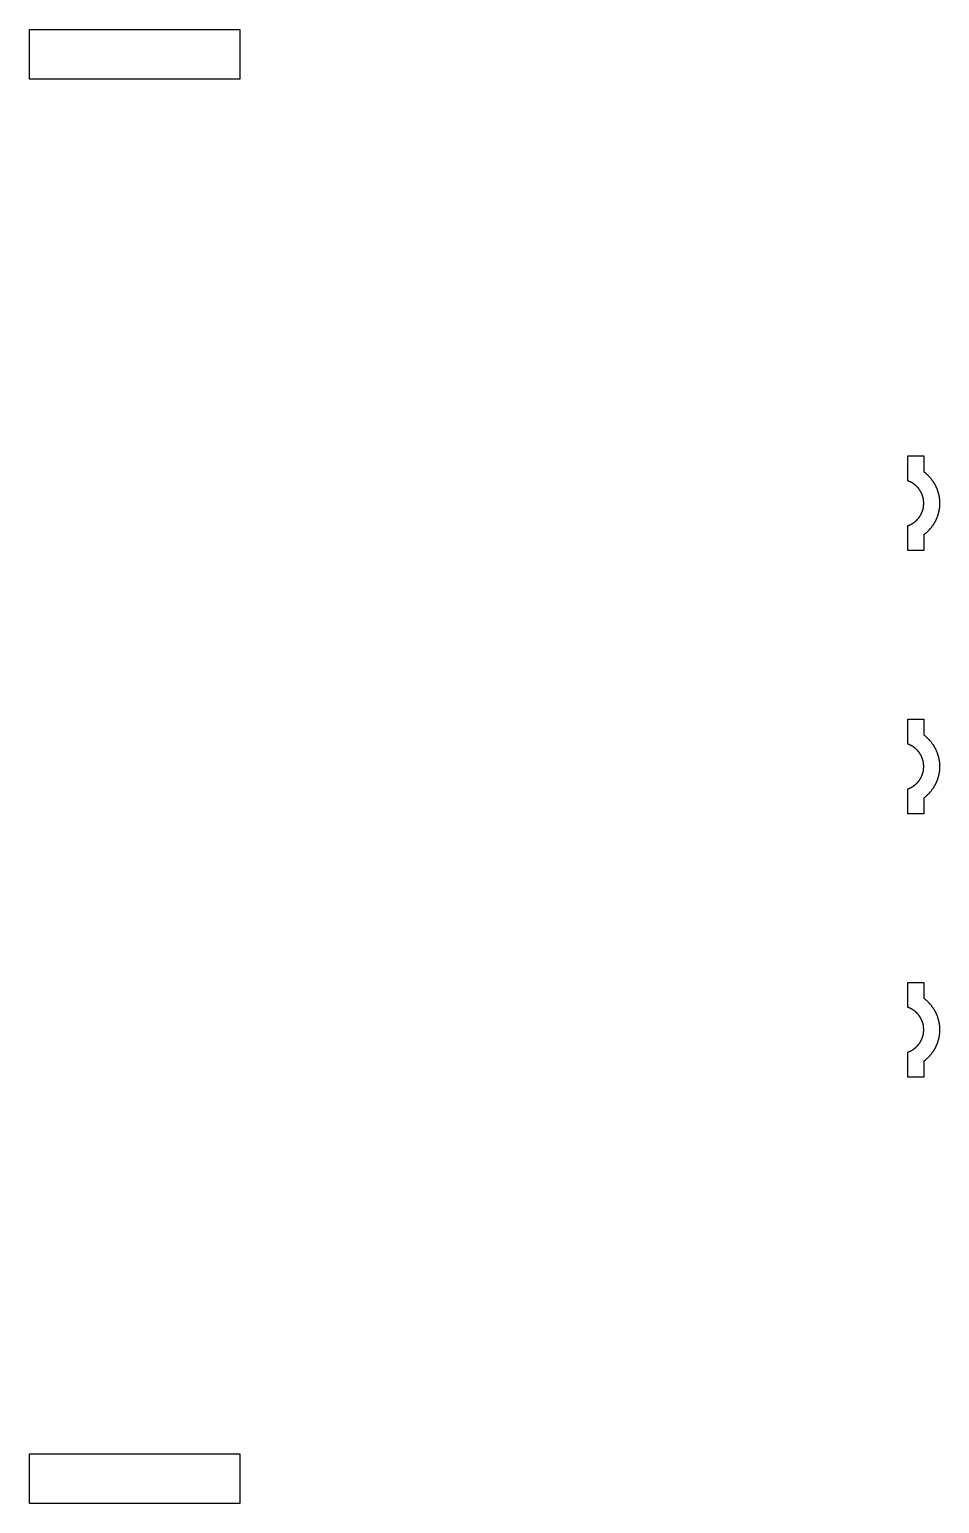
# Model space of a CAD drawing. Extents: x 0 to 8.6, y 0 to 14.
import ezdxf

# ---------------------------------------------------------------- set-up
doc = ezdxf.new("R2010")
doc.units = 0
doc.layers.get('0').update_dxf_attribs({"linetype": 'CONTINUOUS'})

msp = doc.modelspace()

# ---------------------------------------------------------------- linework, layer by layer
for p, q in [((0, 14), (2, 14)), ((0, 13.529), (0, 14)), ((2, 14), (2, 13.529)), ((2, 13.529), (0, 13.529)), ((8.35, 9.95), (8.5, 9.95)), ((8.35, 9.712), (8.35, 9.95)), ((8.5, 9.95), (8.5, 9.8)), ((8.35, 9.05), (8.35, 9.288)), ((8.5, 9.2), (8.5, 9.05)), ((8.5, 9.05), (8.35, 9.05)), ((8.35, 7.45), (8.5, 7.45)), ((8.35, 7.212), (8.35, 7.45)), ((8.5, 7.45), (8.5, 7.3)), ((8.35, 6.55), (8.35, 6.788)), ((8.5, 6.7), (8.5, 6.55)), ((8.5, 6.55), (8.35, 6.55)), ((8.35, 4.95), (8.5, 4.95)), ((8.35, 4.712), (8.35, 4.95)), ((8.5, 4.95), (8.5, 4.8)), ((8.35, 4.05), (8.35, 4.288)), ((8.5, 4.2), (8.5, 4.05)), ((8.5, 4.05), (8.35, 4.05)), ((0, 0.471), (2, 0.471)), ((0, 0), (0, 0.471)), ((2, 0.471), (2, 0)), ((2, 0), (0, 0))]:
    msp.add_line(p, q)
for points in [[(8.35, 9.288), (8.351, 9.288), (8.353, 9.289), (8.354, 9.289), (8.356, 9.29), (8.357, 9.29), (8.358, 9.291), (8.36, 9.292), (8.361, 9.292), (8.362, 9.293), (8.364, 9.293), (8.365, 9.294), (8.366, 9.294), (8.368, 9.295), (8.369, 9.296), (8.37, 9.296), (8.372, 9.297), (8.373, 9.297), (8.374, 9.298), (8.376, 9.299), (8.377, 9.299), (8.378, 9.3), (8.379, 9.301), (8.381, 9.301), (8.382, 9.302), (8.383, 9.303), (8.384, 9.303), (8.386, 9.304), (8.387, 9.305), (8.388, 9.306), (8.389, 9.306), (8.391, 9.307), (8.392, 9.308), (8.393, 9.308), (8.394, 9.309), (8.395, 9.31), (8.397, 9.311), (8.398, 9.312), (8.399, 9.312), (8.4, 9.313), (8.401, 9.314), (8.403, 9.315), (8.404, 9.315), (8.405, 9.316), (8.406, 9.317), (8.407, 9.318), (8.408, 9.319), (8.41, 9.32), (8.411, 9.321), (8.412, 9.321), (8.413, 9.322), (8.414, 9.323), (8.415, 9.324), (8.416, 9.325), (8.417, 9.326), (8.418, 9.327), (8.42, 9.328), (8.421, 9.328), (8.422, 9.329), (8.423, 9.33), (8.424, 9.331), (8.425, 9.332), (8.426, 9.333), (8.427, 9.334), (8.428, 9.335), (8.429, 9.336), (8.43, 9.337), (8.431, 9.338), (8.432, 9.339), (8.433, 9.34), (8.434, 9.341), (8.435, 9.342), (8.436, 9.343), (8.437, 9.344), (8.438, 9.345), (8.439, 9.346), (8.44, 9.347), (8.441, 9.348), (8.442, 9.349), (8.443, 9.35), (8.444, 9.351), (8.445, 9.353), (8.446, 9.354), (8.447, 9.355), (8.448, 9.356), (8.449, 9.357), (8.45, 9.358), (8.45, 9.359), (8.451, 9.36), (8.452, 9.361), (8.453, 9.363), (8.454, 9.364), (8.455, 9.365), (8.456, 9.366), (8.457, 9.367), (8.457, 9.368), (8.458, 9.369), (8.459, 9.371), (8.46, 9.372), (8.461, 9.373), (8.462, 9.374), (8.462, 9.375), (8.463, 9.377), (8.464, 9.378), (8.465, 9.379), (8.466, 9.38), (8.466, 9.382), (8.467, 9.383), (8.468, 9.384), (8.469, 9.385), (8.469, 9.387), (8.47, 9.388), (8.471, 9.389), (8.472, 9.39), (8.472, 9.392), (8.473, 9.393), (8.474, 9.394), (8.474, 9.396), (8.475, 9.397), (8.476, 9.398), (8.476, 9.4), (8.477, 9.401), (8.478, 9.402), (8.478, 9.404), (8.479, 9.405), (8.48, 9.406), (8.48, 9.408), (8.481, 9.409), (8.481, 9.41), (8.482, 9.412), (8.483, 9.413), (8.483, 9.415), (8.484, 9.416), (8.484, 9.417), (8.485, 9.419), (8.485, 9.42), (8.486, 9.422), (8.486, 9.423), (8.487, 9.424), (8.487, 9.426), (8.488, 9.427), (8.488, 9.429), (8.489, 9.43), (8.489, 9.432), (8.49, 9.433), (8.49, 9.435), (8.491, 9.436), (8.491, 9.437), (8.492, 9.439), (8.492, 9.44), (8.492, 9.442), (8.493, 9.443), (8.493, 9.445), (8.493, 9.446), (8.494, 9.448), (8.494, 9.449), (8.495, 9.451), (8.495, 9.452), (8.495, 9.454), (8.496, 9.455), (8.496, 9.457), (8.496, 9.458), (8.496, 9.46), (8.497, 9.461), (8.497, 9.463), (8.497, 9.464), (8.497, 9.466), (8.498, 9.467), (8.498, 9.469), (8.498, 9.471), (8.498, 9.472), (8.498, 9.474), (8.499, 9.475), (8.499, 9.477), (8.499, 9.478), (8.499, 9.48), (8.499, 9.481), (8.499, 9.483), (8.499, 9.484), (8.5, 9.486), (8.5, 9.488), (8.5, 9.489), (8.5, 9.491), (8.5, 9.492), (8.5, 9.494), (8.5, 9.495), (8.5, 9.497), (8.5, 9.498), (8.5, 9.5), (8.5, 9.502), (8.5, 9.503), (8.5, 9.505), (8.5, 9.506), (8.5, 9.508), (8.5, 9.509), (8.5, 9.511), (8.5, 9.512), (8.5, 9.514), (8.499, 9.516), (8.499, 9.517), (8.499, 9.519), (8.499, 9.52), (8.499, 9.522), (8.499, 9.523), (8.499, 9.525), (8.498, 9.526), (8.498, 9.528), (8.498, 9.529), (8.498, 9.531), (8.498, 9.533), (8.497, 9.534), (8.497, 9.536), (8.497, 9.537), (8.497, 9.539), (8.496, 9.54), (8.496, 9.542), (8.496, 9.543), (8.495, 9.545), (8.495, 9.546), (8.495, 9.548), (8.495, 9.549), (8.494, 9.551), (8.494, 9.552), (8.493, 9.554), (8.493, 9.555), (8.493, 9.557), (8.492, 9.558), (8.492, 9.56), (8.492, 9.561), (8.491, 9.563), (8.491, 9.564), (8.49, 9.565), (8.49, 9.567), (8.489, 9.568), (8.489, 9.57), (8.488, 9.571), (8.488, 9.573), (8.487, 9.574), (8.487, 9.576), (8.486, 9.577), (8.486, 9.578), (8.485, 9.58), (8.485, 9.581), (8.484, 9.583), (8.484, 9.584), (8.483, 9.585), (8.483, 9.587), (8.482, 9.588), (8.481, 9.59), (8.481, 9.591), (8.48, 9.592), (8.48, 9.594), (8.479, 9.595), (8.478, 9.596), (8.478, 9.598), (8.477, 9.599), (8.476, 9.6), (8.476, 9.602), (8.475, 9.603), (8.474, 9.604), (8.474, 9.606), (8.473, 9.607), (8.472, 9.608), (8.472, 9.61), (8.471, 9.611), (8.47, 9.612), (8.469, 9.613), (8.469, 9.615), (8.468, 9.616), (8.467, 9.617), (8.466, 9.618), (8.466, 9.62), (8.465, 9.621), (8.464, 9.622), (8.463, 9.623), (8.462, 9.625), (8.462, 9.626), (8.461, 9.627), (8.46, 9.628), (8.459, 9.629), (8.458, 9.631), (8.457, 9.632), (8.457, 9.633), (8.456, 9.634), (8.455, 9.635), (8.454, 9.636), (8.453, 9.637), (8.452, 9.639), (8.451, 9.64), (8.45, 9.641), (8.45, 9.642), (8.449, 9.643), (8.448, 9.644), (8.447, 9.645), (8.446, 9.646), (8.445, 9.647), (8.444, 9.649), (8.443, 9.65), (8.442, 9.651), (8.441, 9.652), (8.44, 9.653), (8.439, 9.654), (8.438, 9.655), (8.437, 9.656), (8.436, 9.657), (8.435, 9.658), (8.434, 9.659), (8.433, 9.66), (8.432, 9.661), (8.431, 9.662), (8.43, 9.663), (8.429, 9.664), (8.428, 9.665), (8.427, 9.666), (8.426, 9.667), (8.425, 9.668), (8.424, 9.669), (8.423, 9.67), (8.422, 9.671), (8.421, 9.672), (8.42, 9.672), (8.418, 9.673), (8.417, 9.674), (8.416, 9.675), (8.415, 9.676), (8.414, 9.677), (8.413, 9.678), (8.412, 9.679), (8.411, 9.679), (8.41, 9.68), (8.408, 9.681), (8.407, 9.682), (8.406, 9.683), (8.405, 9.684), (8.404, 9.685), (8.403, 9.685), (8.401, 9.686), (8.4, 9.687), (8.399, 9.688), (8.398, 9.688), (8.397, 9.689), (8.395, 9.69), (8.394, 9.691), (8.393, 9.692), (8.392, 9.692), (8.391, 9.693), (8.389, 9.694), (8.388, 9.694), (8.387, 9.695), (8.386, 9.696), (8.384, 9.697), (8.383, 9.697), (8.382, 9.698), (8.381, 9.699), (8.379, 9.699), (8.378, 9.7), (8.377, 9.701), (8.376, 9.701), (8.374, 9.702), (8.373, 9.703), (8.372, 9.703), (8.37, 9.704), (8.369, 9.704), (8.368, 9.705), (8.366, 9.706), (8.365, 9.706), (8.364, 9.707), (8.362, 9.707), (8.361, 9.708), (8.36, 9.708), (8.358, 9.709), (8.357, 9.71), (8.356, 9.71), (8.354, 9.711), (8.353, 9.711), (8.351, 9.712), (8.35, 9.712)], [(8.5, 9.8), (8.504, 9.797), (8.508, 9.794), (8.512, 9.791), (8.516, 9.787), (8.52, 9.784), (8.524, 9.781), (8.527, 9.777), (8.531, 9.774), (8.535, 9.77), (8.539, 9.767), (8.542, 9.763), (8.546, 9.76), (8.549, 9.756), (8.553, 9.752), (8.556, 9.748), (8.559, 9.744), (8.563, 9.74), (8.566, 9.737), (8.569, 9.733), (8.572, 9.729), (8.575, 9.725), (8.578, 9.72), (8.581, 9.716), (8.584, 9.712)], [(8.584, 9.712), (8.585, 9.711), (8.586, 9.71), (8.586, 9.709), (8.587, 9.708), (8.588, 9.707), (8.589, 9.705), (8.589, 9.704), (8.59, 9.703), (8.591, 9.702), (8.592, 9.701), (8.592, 9.7), (8.593, 9.699), (8.594, 9.697), (8.595, 9.696), (8.595, 9.695), (8.596, 9.694), (8.597, 9.693), (8.597, 9.692), (8.598, 9.69), (8.599, 9.689), (8.6, 9.688), (8.6, 9.687), (8.601, 9.685), (8.602, 9.684), (8.602, 9.683), (8.603, 9.682), (8.604, 9.68), (8.604, 9.679), (8.605, 9.678), (8.606, 9.677), (8.606, 9.675), (8.607, 9.674), (8.608, 9.673), (8.608, 9.672), (8.609, 9.67), (8.61, 9.669), (8.61, 9.668), (8.611, 9.666), (8.612, 9.665), (8.612, 9.664), (8.613, 9.662), (8.614, 9.661), (8.614, 9.66), (8.615, 9.658), (8.616, 9.657), (8.616, 9.656), (8.617, 9.654), (8.617, 9.653), (8.618, 9.651), (8.619, 9.65), (8.619, 9.649), (8.62, 9.647), (8.62, 9.646), (8.621, 9.644), (8.622, 9.643), (8.622, 9.642), (8.623, 9.64), (8.623, 9.639), (8.624, 9.637), (8.625, 9.636), (8.625, 9.634), (8.626, 9.633), (8.626, 9.632), (8.627, 9.63), (8.627, 9.629), (8.628, 9.627), (8.628, 9.626), (8.629, 9.624), (8.629, 9.623), (8.63, 9.621), (8.63, 9.62), (8.631, 9.618), (8.631, 9.617), (8.632, 9.615), (8.632, 9.614), (8.633, 9.612), (8.633, 9.611), (8.634, 9.609), (8.634, 9.608), (8.635, 9.606), (8.635, 9.604), (8.636, 9.603), (8.636, 9.601), (8.636, 9.6), (8.637, 9.598), (8.637, 9.597), (8.638, 9.595), (8.638, 9.593), (8.639, 9.592), (8.639, 9.59), (8.639, 9.589), (8.64, 9.587), (8.64, 9.585), (8.64, 9.584), (8.641, 9.582), (8.641, 9.581), (8.642, 9.579), (8.642, 9.577), (8.642, 9.576), (8.643, 9.574), (8.643, 9.573), (8.643, 9.571), (8.644, 9.569), (8.644, 9.568), (8.644, 9.566), (8.644, 9.564), (8.645, 9.563), (8.645, 9.561), (8.645, 9.559), (8.646, 9.558), (8.646, 9.556), (8.646, 9.554), (8.646, 9.553), (8.647, 9.551), (8.647, 9.549), (8.647, 9.548), (8.647, 9.546), (8.647, 9.544), (8.648, 9.543), (8.648, 9.541), (8.648, 9.539), (8.648, 9.538), (8.648, 9.536), (8.648, 9.534), (8.649, 9.532), (8.649, 9.531), (8.649, 9.529), (8.649, 9.527), (8.649, 9.526), (8.649, 9.524), (8.649, 9.522), (8.649, 9.521), (8.649, 9.519), (8.65, 9.517), (8.65, 9.515), (8.65, 9.514), (8.65, 9.512), (8.65, 9.51), (8.65, 9.509), (8.65, 9.507), (8.65, 9.505), (8.65, 9.503), (8.65, 9.502), (8.65, 9.5), (8.65, 9.498), (8.65, 9.497), (8.65, 9.495), (8.65, 9.493), (8.65, 9.491), (8.65, 9.49), (8.65, 9.488), (8.65, 9.486), (8.65, 9.485), (8.65, 9.483), (8.65, 9.481), (8.649, 9.479), (8.649, 9.478), (8.649, 9.476), (8.649, 9.474), (8.649, 9.473), (8.649, 9.471), (8.649, 9.469), (8.649, 9.468), (8.648, 9.466), (8.648, 9.464), (8.648, 9.462), (8.648, 9.461), (8.648, 9.459), (8.648, 9.457), (8.647, 9.456), (8.647, 9.454), (8.647, 9.452), (8.647, 9.451), (8.647, 9.449), (8.646, 9.447), (8.646, 9.446), (8.646, 9.444), (8.646, 9.442), (8.645, 9.441), (8.645, 9.439), (8.645, 9.437), (8.644, 9.436), (8.644, 9.434), (8.644, 9.432), (8.644, 9.431), (8.643, 9.429), (8.643, 9.427), (8.643, 9.426), (8.642, 9.424), (8.642, 9.423), (8.642, 9.421), (8.641, 9.419), (8.641, 9.418), (8.64, 9.416), (8.64, 9.415), (8.64, 9.413), (8.639, 9.411), (8.639, 9.41), (8.639, 9.408), (8.638, 9.407), (8.638, 9.405), (8.637, 9.403), (8.637, 9.402), (8.636, 9.4), (8.636, 9.399), (8.636, 9.397), (8.635, 9.396), (8.635, 9.394), (8.634, 9.392), (8.634, 9.391), (8.633, 9.389), (8.633, 9.388), (8.632, 9.386), (8.632, 9.385), (8.631, 9.383), (8.631, 9.382), (8.63, 9.38), (8.63, 9.379), (8.629, 9.377), (8.629, 9.376), (8.628, 9.374), (8.628, 9.373), (8.627, 9.371), (8.627, 9.37), (8.626, 9.368), (8.626, 9.367), (8.625, 9.366), (8.625, 9.364), (8.624, 9.363), (8.623, 9.361), (8.623, 9.36), (8.622, 9.358), (8.622, 9.357), (8.621, 9.356), (8.62, 9.354), (8.62, 9.353), (8.619, 9.351), (8.619, 9.35), (8.618, 9.349), (8.617, 9.347), (8.617, 9.346), (8.616, 9.344), (8.616, 9.343), (8.615, 9.342), (8.614, 9.34), (8.614, 9.339), (8.613, 9.338), (8.612, 9.336), (8.612, 9.335), (8.611, 9.334), (8.61, 9.332), (8.61, 9.331), (8.609, 9.33), (8.608, 9.328), (8.608, 9.327), (8.607, 9.326), (8.606, 9.325), (8.606, 9.323), (8.605, 9.322), (8.604, 9.321), (8.604, 9.32), (8.603, 9.318), (8.602, 9.317), (8.602, 9.316), (8.601, 9.315), (8.6, 9.313), (8.6, 9.312), (8.599, 9.311), (8.598, 9.31), (8.597, 9.308), (8.597, 9.307), (8.596, 9.306), (8.595, 9.305), (8.595, 9.304), (8.594, 9.303), (8.593, 9.301), (8.592, 9.3), (8.592, 9.299), (8.591, 9.298), (8.59, 9.297), (8.589, 9.296), (8.589, 9.295), (8.588, 9.293), (8.587, 9.292), (8.586, 9.291), (8.586, 9.29), (8.585, 9.289), (8.584, 9.288)], [(8.584, 9.288), (8.581, 9.284), (8.578, 9.28), (8.575, 9.275), (8.572, 9.271), (8.569, 9.267), (8.566, 9.263), (8.563, 9.26), (8.559, 9.256), (8.556, 9.252), (8.553, 9.248), (8.549, 9.244), (8.546, 9.24), (8.542, 9.237), (8.539, 9.233), (8.535, 9.23), (8.531, 9.226), (8.527, 9.223), (8.524, 9.219), (8.52, 9.216), (8.516, 9.213), (8.512, 9.209), (8.508, 9.206), (8.504, 9.203), (8.5, 9.2)], [(8.5, 7.3), (8.504, 7.297), (8.508, 7.294), (8.512, 7.291), (8.516, 7.287), (8.52, 7.284), (8.524, 7.281), (8.527, 7.277), (8.531, 7.274), (8.535, 7.27), (8.539, 7.267), (8.542, 7.263), (8.546, 7.26), (8.549, 7.256), (8.553, 7.252), (8.556, 7.248), (8.559, 7.244), (8.563, 7.24), (8.566, 7.237), (8.569, 7.233), (8.572, 7.229), (8.575, 7.225), (8.578, 7.22), (8.581, 7.216), (8.584, 7.212)], [(8.35, 6.788), (8.351, 6.788), (8.353, 6.789), (8.354, 6.789), (8.356, 6.79), (8.357, 6.79), (8.358, 6.791), (8.36, 6.792), (8.361, 6.792), (8.362, 6.793), (8.364, 6.793), (8.365, 6.794), (8.366, 6.794), (8.368, 6.795), (8.369, 6.796), (8.37, 6.796), (8.372, 6.797), (8.373, 6.797), (8.374, 6.798), (8.376, 6.799), (8.377, 6.799), (8.378, 6.8), (8.379, 6.801), (8.381, 6.801), (8.382, 6.802), (8.383, 6.803), (8.384, 6.803), (8.386, 6.804), (8.387, 6.805), (8.388, 6.806), (8.389, 6.806), (8.391, 6.807), (8.392, 6.808), (8.393, 6.808), (8.394, 6.809), (8.395, 6.81), (8.397, 6.811), (8.398, 6.812), (8.399, 6.812), (8.4, 6.813), (8.401, 6.814), (8.403, 6.815), (8.404, 6.815), (8.405, 6.816), (8.406, 6.817), (8.407, 6.818), (8.408, 6.819), (8.41, 6.82), (8.411, 6.821), (8.412, 6.821), (8.413, 6.822), (8.414, 6.823), (8.415, 6.824), (8.416, 6.825), (8.417, 6.826), (8.418, 6.827), (8.42, 6.828), (8.421, 6.828), (8.422, 6.829), (8.423, 6.83), (8.424, 6.831), (8.425, 6.832), (8.426, 6.833), (8.427, 6.834), (8.428, 6.835), (8.429, 6.836), (8.43, 6.837), (8.431, 6.838), (8.432, 6.839), (8.433, 6.84), (8.434, 6.841), (8.435, 6.842), (8.436, 6.843), (8.437, 6.844), (8.438, 6.845), (8.439, 6.846), (8.44, 6.847), (8.441, 6.848), (8.442, 6.849), (8.443, 6.85), (8.444, 6.851), (8.445, 6.853), (8.446, 6.854), (8.447, 6.855), (8.448, 6.856), (8.449, 6.857), (8.45, 6.858), (8.45, 6.859), (8.451, 6.86), (8.452, 6.861), (8.453, 6.863), (8.454, 6.864), (8.455, 6.865), (8.456, 6.866), (8.457, 6.867), (8.457, 6.868), (8.458, 6.869), (8.459, 6.871), (8.46, 6.872), (8.461, 6.873), (8.462, 6.874), (8.462, 6.875), (8.463, 6.877), (8.464, 6.878), (8.465, 6.879), (8.466, 6.88), (8.466, 6.882), (8.467, 6.883), (8.468, 6.884), (8.469, 6.885), (8.469, 6.887), (8.47, 6.888), (8.471, 6.889), (8.472, 6.89), (8.472, 6.892), (8.473, 6.893), (8.474, 6.894), (8.474, 6.896), (8.475, 6.897), (8.476, 6.898), (8.476, 6.9), (8.477, 6.901), (8.478, 6.902), (8.478, 6.904), (8.479, 6.905), (8.48, 6.906), (8.48, 6.908), (8.481, 6.909), (8.481, 6.91), (8.482, 6.912), (8.483, 6.913), (8.483, 6.915), (8.484, 6.916), (8.484, 6.917), (8.485, 6.919), (8.485, 6.92), (8.486, 6.922), (8.486, 6.923), (8.487, 6.924), (8.487, 6.926), (8.488, 6.927), (8.488, 6.929), (8.489, 6.93), (8.489, 6.932), (8.49, 6.933), (8.49, 6.935), (8.491, 6.936), (8.491, 6.937), (8.492, 6.939), (8.492, 6.94), (8.492, 6.942), (8.493, 6.943), (8.493, 6.945), (8.493, 6.946), (8.494, 6.948), (8.494, 6.949), (8.495, 6.951), (8.495, 6.952), (8.495, 6.954), (8.496, 6.955), (8.496, 6.957), (8.496, 6.958), (8.496, 6.96), (8.497, 6.961), (8.497, 6.963), (8.497, 6.964), (8.497, 6.966), (8.498, 6.967), (8.498, 6.969), (8.498, 6.971), (8.498, 6.972), (8.498, 6.974), (8.499, 6.975), (8.499, 6.977), (8.499, 6.978), (8.499, 6.98), (8.499, 6.981), (8.499, 6.983), (8.499, 6.984), (8.5, 6.986), (8.5, 6.988), (8.5, 6.989), (8.5, 6.991), (8.5, 6.992), (8.5, 6.994), (8.5, 6.995), (8.5, 6.997), (8.5, 6.998), (8.5, 7), (8.5, 7.002), (8.5, 7.003), (8.5, 7.005), (8.5, 7.006), (8.5, 7.008), (8.5, 7.009), (8.5, 7.011), (8.5, 7.012), (8.5, 7.014), (8.499, 7.016), (8.499, 7.017), (8.499, 7.019), (8.499, 7.02), (8.499, 7.022), (8.499, 7.023), (8.499, 7.025), (8.498, 7.026), (8.498, 7.028), (8.498, 7.029), (8.498, 7.031), (8.498, 7.033), (8.497, 7.034), (8.497, 7.036), (8.497, 7.037), (8.497, 7.039), (8.496, 7.04), (8.496, 7.042), (8.496, 7.043), (8.495, 7.045), (8.495, 7.046), (8.495, 7.048), (8.495, 7.049), (8.494, 7.051), (8.494, 7.052), (8.493, 7.054), (8.493, 7.055), (8.493, 7.057), (8.492, 7.058), (8.492, 7.06), (8.492, 7.061), (8.491, 7.063), (8.491, 7.064), (8.49, 7.065), (8.49, 7.067), (8.489, 7.068), (8.489, 7.07), (8.488, 7.071), (8.488, 7.073), (8.487, 7.074), (8.487, 7.076), (8.486, 7.077), (8.486, 7.078), (8.485, 7.08), (8.485, 7.081), (8.484, 7.083), (8.484, 7.084), (8.483, 7.085), (8.483, 7.087), (8.482, 7.088), (8.481, 7.09), (8.481, 7.091), (8.48, 7.092), (8.48, 7.094), (8.479, 7.095), (8.478, 7.096), (8.478, 7.098), (8.477, 7.099), (8.476, 7.1), (8.476, 7.102), (8.475, 7.103), (8.474, 7.104), (8.474, 7.106), (8.473, 7.107), (8.472, 7.108), (8.472, 7.11), (8.471, 7.111), (8.47, 7.112), (8.469, 7.113), (8.469, 7.115), (8.468, 7.116), (8.467, 7.117), (8.466, 7.118), (8.466, 7.12), (8.465, 7.121), (8.464, 7.122), (8.463, 7.123), (8.462, 7.125), (8.462, 7.126), (8.461, 7.127), (8.46, 7.128), (8.459, 7.129), (8.458, 7.131), (8.457, 7.132), (8.457, 7.133), (8.456, 7.134), (8.455, 7.135), (8.454, 7.136), (8.453, 7.137), (8.452, 7.139), (8.451, 7.14), (8.45, 7.141), (8.45, 7.142), (8.449, 7.143), (8.448, 7.144), (8.447, 7.145), (8.446, 7.146), (8.445, 7.147), (8.444, 7.149), (8.443, 7.15), (8.442, 7.151), (8.441, 7.152), (8.44, 7.153), (8.439, 7.154), (8.438, 7.155), (8.437, 7.156), (8.436, 7.157), (8.435, 7.158), (8.434, 7.159), (8.433, 7.16), (8.432, 7.161), (8.431, 7.162), (8.43, 7.163), (8.429, 7.164), (8.428, 7.165), (8.427, 7.166), (8.426, 7.167), (8.425, 7.168), (8.424, 7.169), (8.423, 7.17), (8.422, 7.171), (8.421, 7.172), (8.42, 7.172), (8.418, 7.173), (8.417, 7.174), (8.416, 7.175), (8.415, 7.176), (8.414, 7.177), (8.413, 7.178), (8.412, 7.179), (8.411, 7.179), (8.41, 7.18), (8.408, 7.181), (8.407, 7.182), (8.406, 7.183), (8.405, 7.184), (8.404, 7.185), (8.403, 7.185), (8.401, 7.186), (8.4, 7.187), (8.399, 7.188), (8.398, 7.188), (8.397, 7.189), (8.395, 7.19), (8.394, 7.191), (8.393, 7.192), (8.392, 7.192), (8.391, 7.193), (8.389, 7.194), (8.388, 7.194), (8.387, 7.195), (8.386, 7.196), (8.384, 7.197), (8.383, 7.197), (8.382, 7.198), (8.381, 7.199), (8.379, 7.199), (8.378, 7.2), (8.377, 7.201), (8.376, 7.201), (8.374, 7.202), (8.373, 7.203), (8.372, 7.203), (8.37, 7.204), (8.369, 7.204), (8.368, 7.205), (8.366, 7.206), (8.365, 7.206), (8.364, 7.207), (8.362, 7.207), (8.361, 7.208), (8.36, 7.208), (8.358, 7.209), (8.357, 7.21), (8.356, 7.21), (8.354, 7.211), (8.353, 7.211), (8.351, 7.212), (8.35, 7.212)], [(8.584, 7.212), (8.585, 7.211), (8.586, 7.21), (8.586, 7.209), (8.587, 7.208), (8.588, 7.207), (8.589, 7.205), (8.589, 7.204), (8.59, 7.203), (8.591, 7.202), (8.592, 7.201), (8.592, 7.2), (8.593, 7.199), (8.594, 7.197), (8.595, 7.196), (8.595, 7.195), (8.596, 7.194), (8.597, 7.193), (8.597, 7.192), (8.598, 7.19), (8.599, 7.189), (8.6, 7.188), (8.6, 7.187), (8.601, 7.185), (8.602, 7.184), (8.602, 7.183), (8.603, 7.182), (8.604, 7.18), (8.604, 7.179), (8.605, 7.178), (8.606, 7.177), (8.606, 7.175), (8.607, 7.174), (8.608, 7.173), (8.608, 7.172), (8.609, 7.17), (8.61, 7.169), (8.61, 7.168), (8.611, 7.166), (8.612, 7.165), (8.612, 7.164), (8.613, 7.162), (8.614, 7.161), (8.614, 7.16), (8.615, 7.158), (8.616, 7.157), (8.616, 7.156), (8.617, 7.154), (8.617, 7.153), (8.618, 7.151), (8.619, 7.15), (8.619, 7.149), (8.62, 7.147), (8.62, 7.146), (8.621, 7.144), (8.622, 7.143), (8.622, 7.142), (8.623, 7.14), (8.623, 7.139), (8.624, 7.137), (8.625, 7.136), (8.625, 7.134), (8.626, 7.133), (8.626, 7.132), (8.627, 7.13), (8.627, 7.129), (8.628, 7.127), (8.628, 7.126), (8.629, 7.124), (8.629, 7.123), (8.63, 7.121), (8.63, 7.12), (8.631, 7.118), (8.631, 7.117), (8.632, 7.115), (8.632, 7.114), (8.633, 7.112), (8.633, 7.111), (8.634, 7.109), (8.634, 7.108), (8.635, 7.106), (8.635, 7.104), (8.636, 7.103), (8.636, 7.101), (8.636, 7.1), (8.637, 7.098), (8.637, 7.097), (8.638, 7.095), (8.638, 7.093), (8.639, 7.092), (8.639, 7.09), (8.639, 7.089), (8.64, 7.087), (8.64, 7.085), (8.64, 7.084), (8.641, 7.082), (8.641, 7.081), (8.642, 7.079), (8.642, 7.077), (8.642, 7.076), (8.643, 7.074), (8.643, 7.073), (8.643, 7.071), (8.644, 7.069), (8.644, 7.068), (8.644, 7.066), (8.644, 7.064), (8.645, 7.063), (8.645, 7.061), (8.645, 7.059), (8.646, 7.058), (8.646, 7.056), (8.646, 7.054), (8.646, 7.053), (8.647, 7.051), (8.647, 7.049), (8.647, 7.048), (8.647, 7.046), (8.647, 7.044), (8.648, 7.043), (8.648, 7.041), (8.648, 7.039), (8.648, 7.038), (8.648, 7.036), (8.648, 7.034), (8.649, 7.032), (8.649, 7.031), (8.649, 7.029), (8.649, 7.027), (8.649, 7.026), (8.649, 7.024), (8.649, 7.022), (8.649, 7.021), (8.649, 7.019), (8.65, 7.017), (8.65, 7.015), (8.65, 7.014), (8.65, 7.012), (8.65, 7.01), (8.65, 7.009), (8.65, 7.007), (8.65, 7.005), (8.65, 7.003), (8.65, 7.002), (8.65, 7), (8.65, 6.998), (8.65, 6.997), (8.65, 6.995), (8.65, 6.993), (8.65, 6.991), (8.65, 6.99), (8.65, 6.988), (8.65, 6.986), (8.65, 6.985), (8.65, 6.983), (8.65, 6.981), (8.649, 6.979), (8.649, 6.978), (8.649, 6.976), (8.649, 6.974), (8.649, 6.973), (8.649, 6.971), (8.649, 6.969), (8.649, 6.968), (8.648, 6.966), (8.648, 6.964), (8.648, 6.962), (8.648, 6.961), (8.648, 6.959), (8.648, 6.957), (8.647, 6.956), (8.647, 6.954), (8.647, 6.952), (8.647, 6.951), (8.647, 6.949), (8.646, 6.947), (8.646, 6.946), (8.646, 6.944), (8.646, 6.942), (8.645, 6.941), (8.645, 6.939), (8.645, 6.937), (8.644, 6.936), (8.644, 6.934), (8.644, 6.932), (8.644, 6.931), (8.643, 6.929), (8.643, 6.927), (8.643, 6.926), (8.642, 6.924), (8.642, 6.923), (8.642, 6.921), (8.641, 6.919), (8.641, 6.918), (8.64, 6.916), (8.64, 6.915), (8.64, 6.913), (8.639, 6.911), (8.639, 6.91), (8.639, 6.908), (8.638, 6.907), (8.638, 6.905), (8.637, 6.903), (8.637, 6.902), (8.636, 6.9), (8.636, 6.899), (8.636, 6.897), (8.635, 6.896), (8.635, 6.894), (8.634, 6.892), (8.634, 6.891), (8.633, 6.889), (8.633, 6.888), (8.632, 6.886), (8.632, 6.885), (8.631, 6.883), (8.631, 6.882), (8.63, 6.88), (8.63, 6.879), (8.629, 6.877), (8.629, 6.876), (8.628, 6.874), (8.628, 6.873), (8.627, 6.871), (8.627, 6.87), (8.626, 6.868), (8.626, 6.867), (8.625, 6.866), (8.625, 6.864), (8.624, 6.863), (8.623, 6.861), (8.623, 6.86), (8.622, 6.858), (8.622, 6.857), (8.621, 6.856), (8.62, 6.854), (8.62, 6.853), (8.619, 6.851), (8.619, 6.85), (8.618, 6.849), (8.617, 6.847), (8.617, 6.846), (8.616, 6.844), (8.616, 6.843), (8.615, 6.842), (8.614, 6.84), (8.614, 6.839), (8.613, 6.838), (8.612, 6.836), (8.612, 6.835), (8.611, 6.834), (8.61, 6.832), (8.61, 6.831), (8.609, 6.83), (8.608, 6.828), (8.608, 6.827), (8.607, 6.826), (8.606, 6.825), (8.606, 6.823), (8.605, 6.822), (8.604, 6.821), (8.604, 6.82), (8.603, 6.818), (8.602, 6.817), (8.602, 6.816), (8.601, 6.815), (8.6, 6.813), (8.6, 6.812), (8.599, 6.811), (8.598, 6.81), (8.597, 6.808), (8.597, 6.807), (8.596, 6.806), (8.595, 6.805), (8.595, 6.804), (8.594, 6.803), (8.593, 6.801), (8.592, 6.8), (8.592, 6.799), (8.591, 6.798), (8.59, 6.797), (8.589, 6.796), (8.589, 6.795), (8.588, 6.793), (8.587, 6.792), (8.586, 6.791), (8.586, 6.79), (8.585, 6.789), (8.584, 6.788)], [(8.584, 6.788), (8.581, 6.784), (8.578, 6.78), (8.575, 6.775), (8.572, 6.771), (8.569, 6.767), (8.566, 6.763), (8.563, 6.76), (8.559, 6.756), (8.556, 6.752), (8.553, 6.748), (8.549, 6.744), (8.546, 6.74), (8.542, 6.737), (8.539, 6.733), (8.535, 6.73), (8.531, 6.726), (8.527, 6.723), (8.524, 6.719), (8.52, 6.716), (8.516, 6.713), (8.512, 6.709), (8.508, 6.706), (8.504, 6.703), (8.5, 6.7)], [(8.5, 4.8), (8.504, 4.797), (8.508, 4.794), (8.512, 4.791), (8.516, 4.787), (8.52, 4.784), (8.524, 4.781), (8.527, 4.777), (8.531, 4.774), (8.535, 4.77), (8.539, 4.767), (8.542, 4.763), (8.546, 4.76), (8.549, 4.756), (8.553, 4.752), (8.556, 4.748), (8.559, 4.744), (8.563, 4.74), (8.566, 4.737), (8.569, 4.733), (8.572, 4.729), (8.575, 4.725), (8.578, 4.72), (8.581, 4.716), (8.584, 4.712)], [(8.35, 4.288), (8.351, 4.288), (8.353, 4.289), (8.354, 4.289), (8.356, 4.29), (8.357, 4.29), (8.358, 4.291), (8.36, 4.292), (8.361, 4.292), (8.362, 4.293), (8.364, 4.293), (8.365, 4.294), (8.366, 4.294), (8.368, 4.295), (8.369, 4.296), (8.37, 4.296), (8.372, 4.297), (8.373, 4.297), (8.374, 4.298), (8.376, 4.299), (8.377, 4.299), (8.378, 4.3), (8.379, 4.301), (8.381, 4.301), (8.382, 4.302), (8.383, 4.303), (8.384, 4.303), (8.386, 4.304), (8.387, 4.305), (8.388, 4.306), (8.389, 4.306), (8.391, 4.307), (8.392, 4.308), (8.393, 4.308), (8.394, 4.309), (8.395, 4.31), (8.397, 4.311), (8.398, 4.312), (8.399, 4.312), (8.4, 4.313), (8.401, 4.314), (8.403, 4.315), (8.404, 4.315), (8.405, 4.316), (8.406, 4.317), (8.407, 4.318), (8.408, 4.319), (8.41, 4.32), (8.411, 4.321), (8.412, 4.321), (8.413, 4.322), (8.414, 4.323), (8.415, 4.324), (8.416, 4.325), (8.417, 4.326), (8.418, 4.327), (8.42, 4.328), (8.421, 4.328), (8.422, 4.329), (8.423, 4.33), (8.424, 4.331), (8.425, 4.332), (8.426, 4.333), (8.427, 4.334), (8.428, 4.335), (8.429, 4.336), (8.43, 4.337), (8.431, 4.338), (8.432, 4.339), (8.433, 4.34), (8.434, 4.341), (8.435, 4.342), (8.436, 4.343), (8.437, 4.344), (8.438, 4.345), (8.439, 4.346), (8.44, 4.347), (8.441, 4.348), (8.442, 4.349), (8.443, 4.35), (8.444, 4.351), (8.445, 4.353), (8.446, 4.354), (8.447, 4.355), (8.448, 4.356), (8.449, 4.357), (8.45, 4.358), (8.45, 4.359), (8.451, 4.36), (8.452, 4.361), (8.453, 4.363), (8.454, 4.364), (8.455, 4.365), (8.456, 4.366), (8.457, 4.367), (8.457, 4.368), (8.458, 4.369), (8.459, 4.371), (8.46, 4.372), (8.461, 4.373), (8.462, 4.374), (8.462, 4.375), (8.463, 4.377), (8.464, 4.378), (8.465, 4.379), (8.466, 4.38), (8.466, 4.382), (8.467, 4.383), (8.468, 4.384), (8.469, 4.385), (8.469, 4.387), (8.47, 4.388), (8.471, 4.389), (8.472, 4.39), (8.472, 4.392), (8.473, 4.393), (8.474, 4.394), (8.474, 4.396), (8.475, 4.397), (8.476, 4.398), (8.476, 4.4), (8.477, 4.401), (8.478, 4.402), (8.478, 4.404), (8.479, 4.405), (8.48, 4.406), (8.48, 4.408), (8.481, 4.409), (8.481, 4.41), (8.482, 4.412), (8.483, 4.413), (8.483, 4.415), (8.484, 4.416), (8.484, 4.417), (8.485, 4.419), (8.485, 4.42), (8.486, 4.422), (8.486, 4.423), (8.487, 4.424), (8.487, 4.426), (8.488, 4.427), (8.488, 4.429), (8.489, 4.43), (8.489, 4.432), (8.49, 4.433), (8.49, 4.435), (8.491, 4.436), (8.491, 4.437), (8.492, 4.439), (8.492, 4.44), (8.492, 4.442), (8.493, 4.443), (8.493, 4.445), (8.493, 4.446), (8.494, 4.448), (8.494, 4.449), (8.495, 4.451), (8.495, 4.452), (8.495, 4.454), (8.496, 4.455), (8.496, 4.457), (8.496, 4.458), (8.496, 4.46), (8.497, 4.461), (8.497, 4.463), (8.497, 4.464), (8.497, 4.466), (8.498, 4.467), (8.498, 4.469), (8.498, 4.471), (8.498, 4.472), (8.498, 4.474), (8.499, 4.475), (8.499, 4.477), (8.499, 4.478), (8.499, 4.48), (8.499, 4.481), (8.499, 4.483), (8.499, 4.484), (8.5, 4.486), (8.5, 4.488), (8.5, 4.489), (8.5, 4.491), (8.5, 4.492), (8.5, 4.494), (8.5, 4.495), (8.5, 4.497), (8.5, 4.498), (8.5, 4.5), (8.5, 4.502), (8.5, 4.503), (8.5, 4.505), (8.5, 4.506), (8.5, 4.508), (8.5, 4.509), (8.5, 4.511), (8.5, 4.512), (8.5, 4.514), (8.499, 4.516), (8.499, 4.517), (8.499, 4.519), (8.499, 4.52), (8.499, 4.522), (8.499, 4.523), (8.499, 4.525), (8.498, 4.526), (8.498, 4.528), (8.498, 4.529), (8.498, 4.531), (8.498, 4.533), (8.497, 4.534), (8.497, 4.536), (8.497, 4.537), (8.497, 4.539), (8.496, 4.54), (8.496, 4.542), (8.496, 4.543), (8.495, 4.545), (8.495, 4.546), (8.495, 4.548), (8.495, 4.549), (8.494, 4.551), (8.494, 4.552), (8.493, 4.554), (8.493, 4.555), (8.493, 4.557), (8.492, 4.558), (8.492, 4.56), (8.492, 4.561), (8.491, 4.563), (8.491, 4.564), (8.49, 4.565), (8.49, 4.567), (8.489, 4.568), (8.489, 4.57), (8.488, 4.571), (8.488, 4.573), (8.487, 4.574), (8.487, 4.576), (8.486, 4.577), (8.486, 4.578), (8.485, 4.58), (8.485, 4.581), (8.484, 4.583), (8.484, 4.584), (8.483, 4.585), (8.483, 4.587), (8.482, 4.588), (8.481, 4.59), (8.481, 4.591), (8.48, 4.592), (8.48, 4.594), (8.479, 4.595), (8.478, 4.596), (8.478, 4.598), (8.477, 4.599), (8.476, 4.6), (8.476, 4.602), (8.475, 4.603), (8.474, 4.604), (8.474, 4.606), (8.473, 4.607), (8.472, 4.608), (8.472, 4.61), (8.471, 4.611), (8.47, 4.612), (8.469, 4.613), (8.469, 4.615), (8.468, 4.616), (8.467, 4.617), (8.466, 4.618), (8.466, 4.62), (8.465, 4.621), (8.464, 4.622), (8.463, 4.623), (8.462, 4.625), (8.462, 4.626), (8.461, 4.627), (8.46, 4.628), (8.459, 4.629), (8.458, 4.631), (8.457, 4.632), (8.457, 4.633), (8.456, 4.634), (8.455, 4.635), (8.454, 4.636), (8.453, 4.637), (8.452, 4.639), (8.451, 4.64), (8.45, 4.641), (8.45, 4.642), (8.449, 4.643), (8.448, 4.644), (8.447, 4.645), (8.446, 4.646), (8.445, 4.647), (8.444, 4.649), (8.443, 4.65), (8.442, 4.651), (8.441, 4.652), (8.44, 4.653), (8.439, 4.654), (8.438, 4.655), (8.437, 4.656), (8.436, 4.657), (8.435, 4.658), (8.434, 4.659), (8.433, 4.66), (8.432, 4.661), (8.431, 4.662), (8.43, 4.663), (8.429, 4.664), (8.428, 4.665), (8.427, 4.666), (8.426, 4.667), (8.425, 4.668), (8.424, 4.669), (8.423, 4.67), (8.422, 4.671), (8.421, 4.672), (8.42, 4.672), (8.418, 4.673), (8.417, 4.674), (8.416, 4.675), (8.415, 4.676), (8.414, 4.677), (8.413, 4.678), (8.412, 4.679), (8.411, 4.679), (8.41, 4.68), (8.408, 4.681), (8.407, 4.682), (8.406, 4.683), (8.405, 4.684), (8.404, 4.685), (8.403, 4.685), (8.401, 4.686), (8.4, 4.687), (8.399, 4.688), (8.398, 4.688), (8.397, 4.689), (8.395, 4.69), (8.394, 4.691), (8.393, 4.692), (8.392, 4.692), (8.391, 4.693), (8.389, 4.694), (8.388, 4.694), (8.387, 4.695), (8.386, 4.696), (8.384, 4.697), (8.383, 4.697), (8.382, 4.698), (8.381, 4.699), (8.379, 4.699), (8.378, 4.7), (8.377, 4.701), (8.376, 4.701), (8.374, 4.702), (8.373, 4.703), (8.372, 4.703), (8.37, 4.704), (8.369, 4.704), (8.368, 4.705), (8.366, 4.706), (8.365, 4.706), (8.364, 4.707), (8.362, 4.707), (8.361, 4.708), (8.36, 4.708), (8.358, 4.709), (8.357, 4.71), (8.356, 4.71), (8.354, 4.711), (8.353, 4.711), (8.351, 4.712), (8.35, 4.712)], [(8.584, 4.712), (8.585, 4.711), (8.586, 4.71), (8.586, 4.709), (8.587, 4.708), (8.588, 4.707), (8.589, 4.705), (8.589, 4.704), (8.59, 4.703), (8.591, 4.702), (8.592, 4.701), (8.592, 4.7), (8.593, 4.699), (8.594, 4.697), (8.595, 4.696), (8.595, 4.695), (8.596, 4.694), (8.597, 4.693), (8.597, 4.692), (8.598, 4.69), (8.599, 4.689), (8.6, 4.688), (8.6, 4.687), (8.601, 4.685), (8.602, 4.684), (8.602, 4.683), (8.603, 4.682), (8.604, 4.68), (8.604, 4.679), (8.605, 4.678), (8.606, 4.677), (8.606, 4.675), (8.607, 4.674), (8.608, 4.673), (8.608, 4.672), (8.609, 4.67), (8.61, 4.669), (8.61, 4.668), (8.611, 4.666), (8.612, 4.665), (8.612, 4.664), (8.613, 4.662), (8.614, 4.661), (8.614, 4.66), (8.615, 4.658), (8.616, 4.657), (8.616, 4.656), (8.617, 4.654), (8.617, 4.653), (8.618, 4.651), (8.619, 4.65), (8.619, 4.649), (8.62, 4.647), (8.62, 4.646), (8.621, 4.644), (8.622, 4.643), (8.622, 4.642), (8.623, 4.64), (8.623, 4.639), (8.624, 4.637), (8.625, 4.636), (8.625, 4.634), (8.626, 4.633), (8.626, 4.632), (8.627, 4.63), (8.627, 4.629), (8.628, 4.627), (8.628, 4.626), (8.629, 4.624), (8.629, 4.623), (8.63, 4.621), (8.63, 4.62), (8.631, 4.618), (8.631, 4.617), (8.632, 4.615), (8.632, 4.614), (8.633, 4.612), (8.633, 4.611), (8.634, 4.609), (8.634, 4.608), (8.635, 4.606), (8.635, 4.604), (8.636, 4.603), (8.636, 4.601), (8.636, 4.6), (8.637, 4.598), (8.637, 4.597), (8.638, 4.595), (8.638, 4.593), (8.639, 4.592), (8.639, 4.59), (8.639, 4.589), (8.64, 4.587), (8.64, 4.585), (8.64, 4.584), (8.641, 4.582), (8.641, 4.581), (8.642, 4.579), (8.642, 4.577), (8.642, 4.576), (8.643, 4.574), (8.643, 4.573), (8.643, 4.571), (8.644, 4.569), (8.644, 4.568), (8.644, 4.566), (8.644, 4.564), (8.645, 4.563), (8.645, 4.561), (8.645, 4.559), (8.646, 4.558), (8.646, 4.556), (8.646, 4.554), (8.646, 4.553), (8.647, 4.551), (8.647, 4.549), (8.647, 4.548), (8.647, 4.546), (8.647, 4.544), (8.648, 4.543), (8.648, 4.541), (8.648, 4.539), (8.648, 4.538), (8.648, 4.536), (8.648, 4.534), (8.649, 4.532), (8.649, 4.531), (8.649, 4.529), (8.649, 4.527), (8.649, 4.526), (8.649, 4.524), (8.649, 4.522), (8.649, 4.521), (8.649, 4.519), (8.65, 4.517), (8.65, 4.515), (8.65, 4.514), (8.65, 4.512), (8.65, 4.51), (8.65, 4.509), (8.65, 4.507), (8.65, 4.505), (8.65, 4.503), (8.65, 4.502), (8.65, 4.5), (8.65, 4.498), (8.65, 4.497), (8.65, 4.495), (8.65, 4.493), (8.65, 4.491), (8.65, 4.49), (8.65, 4.488), (8.65, 4.486), (8.65, 4.485), (8.65, 4.483), (8.65, 4.481), (8.649, 4.479), (8.649, 4.478), (8.649, 4.476), (8.649, 4.474), (8.649, 4.473), (8.649, 4.471), (8.649, 4.469), (8.649, 4.468), (8.648, 4.466), (8.648, 4.464), (8.648, 4.462), (8.648, 4.461), (8.648, 4.459), (8.648, 4.457), (8.647, 4.456), (8.647, 4.454), (8.647, 4.452), (8.647, 4.451), (8.647, 4.449), (8.646, 4.447), (8.646, 4.446), (8.646, 4.444), (8.646, 4.442), (8.645, 4.441), (8.645, 4.439), (8.645, 4.437), (8.644, 4.436), (8.644, 4.434), (8.644, 4.432), (8.644, 4.431), (8.643, 4.429), (8.643, 4.427), (8.643, 4.426), (8.642, 4.424), (8.642, 4.423), (8.642, 4.421), (8.641, 4.419), (8.641, 4.418), (8.64, 4.416), (8.64, 4.415), (8.64, 4.413), (8.639, 4.411), (8.639, 4.41), (8.639, 4.408), (8.638, 4.407), (8.638, 4.405), (8.637, 4.403), (8.637, 4.402), (8.636, 4.4), (8.636, 4.399), (8.636, 4.397), (8.635, 4.396), (8.635, 4.394), (8.634, 4.392), (8.634, 4.391), (8.633, 4.389), (8.633, 4.388), (8.632, 4.386), (8.632, 4.385), (8.631, 4.383), (8.631, 4.382), (8.63, 4.38), (8.63, 4.379), (8.629, 4.377), (8.629, 4.376), (8.628, 4.374), (8.628, 4.373), (8.627, 4.371), (8.627, 4.37), (8.626, 4.368), (8.626, 4.367), (8.625, 4.366), (8.625, 4.364), (8.624, 4.363), (8.623, 4.361), (8.623, 4.36), (8.622, 4.358), (8.622, 4.357), (8.621, 4.356), (8.62, 4.354), (8.62, 4.353), (8.619, 4.351), (8.619, 4.35), (8.618, 4.349), (8.617, 4.347), (8.617, 4.346), (8.616, 4.344), (8.616, 4.343), (8.615, 4.342), (8.614, 4.34), (8.614, 4.339), (8.613, 4.338), (8.612, 4.336), (8.612, 4.335), (8.611, 4.334), (8.61, 4.332), (8.61, 4.331), (8.609, 4.33), (8.608, 4.328), (8.608, 4.327), (8.607, 4.326), (8.606, 4.325), (8.606, 4.323), (8.605, 4.322), (8.604, 4.321), (8.604, 4.32), (8.603, 4.318), (8.602, 4.317), (8.602, 4.316), (8.601, 4.315), (8.6, 4.313), (8.6, 4.312), (8.599, 4.311), (8.598, 4.31), (8.597, 4.308), (8.597, 4.307), (8.596, 4.306), (8.595, 4.305), (8.595, 4.304), (8.594, 4.303), (8.593, 4.301), (8.592, 4.3), (8.592, 4.299), (8.591, 4.298), (8.59, 4.297), (8.589, 4.296), (8.589, 4.295), (8.588, 4.293), (8.587, 4.292), (8.586, 4.291), (8.586, 4.29), (8.585, 4.289), (8.584, 4.288)], [(8.584, 4.288), (8.581, 4.284), (8.578, 4.28), (8.575, 4.275), (8.572, 4.271), (8.569, 4.267), (8.566, 4.263), (8.563, 4.26), (8.559, 4.256), (8.556, 4.252), (8.553, 4.248), (8.549, 4.244), (8.546, 4.24), (8.542, 4.237), (8.539, 4.233), (8.535, 4.23), (8.531, 4.226), (8.527, 4.223), (8.524, 4.219), (8.52, 4.216), (8.516, 4.213), (8.512, 4.209), (8.508, 4.206), (8.504, 4.203), (8.5, 4.2)]]:
    msp.add_lwpolyline(points)

doc.saveas('drawing.dxf')
